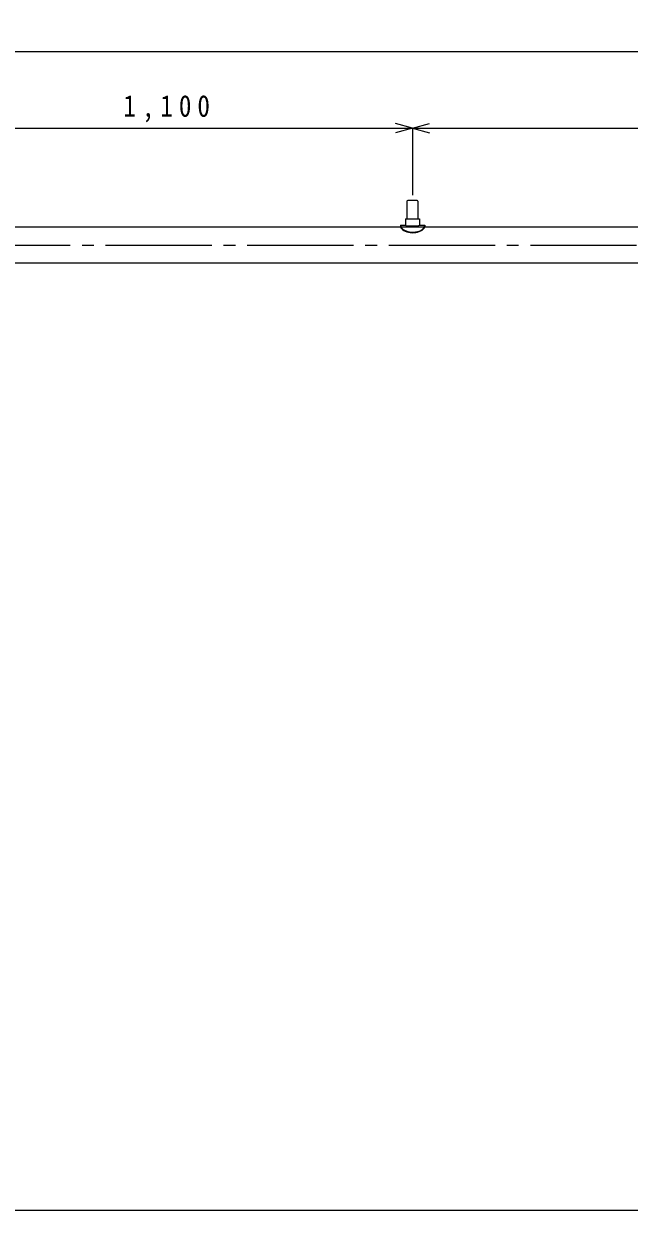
# Model space of a CAD drawing. Units: millimetres on the paper, with parts at other scales. Extents: x -140 to 140, y -97 to 99.
# Drawn here: x 13.6 to 64.9, y -96.9 to 3.7 of the extents above; entities that cross this region are included whole.
import ezdxf

# ---------------------------------------------------------------- set-up
doc = ezdxf.new("R2010")
doc.units = ezdxf.units.MM
doc.linetypes.add('CHAIN2', pattern=[12, 9, -1, 1, -1])
doc.layers.add('0-0_図面枠', color=7, linetype='Continuous')
doc.layers.add('1-1', color=3, linetype='Continuous')
doc.styles.add('ＭＳ ゴシック', font='')
doc.styles.get('ＭＳ ゴシック').set_extended_font_data('MS Gothic')

msp = doc.modelspace()

# ---------------------------------------------------------------- linework, layer by layer
at = {"layer": '0-0_図面枠', "color": 5}
msp.add_lwpolyline([(-139.949, 99.1), (-139.949, -96.9), (140.051, -96.9), (140.051, 99.1)], dxfattribs=at)
at = {"layer": '1-1', "color": 4}
for p, q in [((-107.505, 1.328), (116.495, 1.328)), ((46.495, -5.18), (45.046, -4.792)), ((46.495, -5.18), (47.944, -4.792)), ((2.495, -5.18), (46.495, -5.18)), ((46.495, -5.18), (45.046, -5.568)), ((46.495, -5.18), (46.495, -10.85)), ((46.495, -5.18), (90.495, -5.18)), ((46.495, -5.18), (47.944, -5.568))]:
    msp.add_line(p, q, dxfattribs=at)
at = {"layer": '1-1'}
for p, q in [((46.029, -11.374), (46.029, -12.875)), ((46.895, -11.307), (46.095, -11.307)), ((46.962, -11.374), (46.962, -12.875)), ((45.895, -12.875), (45.895, -13.403)), ((45.895, -12.875), (47.095, -12.875)), ((45.486, -13.403), (45.486, -13.569)), ((45.486, -13.403), (45.895, -13.403)), ((47.549, -13.403), (47.549, -13.569)), ((116.212, -16.621), (-101.985, -16.621))]:
    msp.add_line(p, q, dxfattribs=at)
at = {"layer": '1-1', "color": 7, "linetype": 'CHAIN2'}
msp.add_line((-111.505, -15.095), (120.495, -15.095), dxfattribs=at)
at = {"layer": '1-1'}
for points in [[(47.095, -12.875), (47.095, -13.403), (47.549, -13.403)], [(116.212, -13.569), (-101.985, -13.569), (-101.985, -16.621)]]:
    msp.add_lwpolyline(points, dxfattribs=at)
for centre, start, end in [((46.095, -11.374), 90, 180), ((46.895, -11.374), 0, 90)]:
    msp.add_arc(centre, 0.0667, start, end, dxfattribs=at)
for centre, major_axis, ratio, start_param, end_param in [((46.518, -13.368), (1.033, 0), 0.6, 3.1979403, 3.6333511), ((46.518, -13.368), (1.082, 0), 0.618003, 3.4478121, 3.6333511), ((46.518, -13.368), (1.082, 0), 0.618003, 3.6474485, 5.9769659), ((46.518, -13.368), (1.033, 0), 0.6, 3.6474485, 6.2268377), ((46.495, -13.403), (0.6, 0), 0.1, 3.1415927, 6.2831853)]:
    msp.add_ellipse(centre, major_axis=major_axis, ratio=ratio, start_param=start_param, end_param=end_param, dxfattribs=at)

# ---------------------------------------------------------------- texts
at = {"layer": '1-1', "color": 7, "insert": (21.995, -4.68), "char_height": 1.833, "attachment_point": 7, "style": 'ＭＳ ゴシック'}
msp.add_mtext('\\T1.48;\\W0.85;1,100', dxfattribs=at)

doc.saveas('drawing.dxf')
